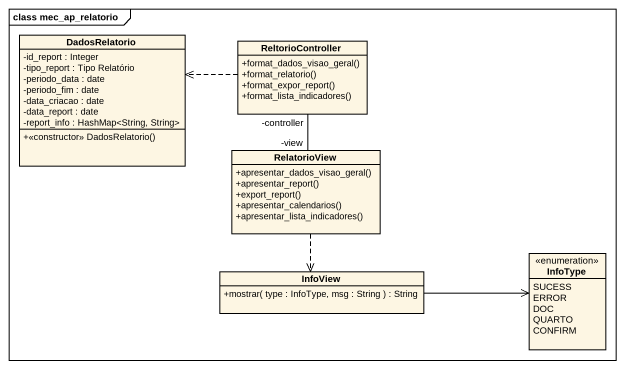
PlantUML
@startuml
mainframe class mec_ap_relatorio
hide circle
hide empty members
skinparam classAttributeIconSize 0
class DadosRelatorio {
  -id_report : Integer
  -tipo_report : Tipo Relatório
  -periodo_data : date
  -periodo_fim : date
  -data_criacao : date
  -data_report : date
  -report_info : HashMap<String, String>
  +<<constructor>> DadosRelatorio()
}
class ReltorioController {
  +format_dados_visao_geral()
  +format_relatorio()
  +format_expor_report()
  +format_lista_indicadores()
}
class RelatorioView {
  +apresentar_dados_visao_geral()
  +apresentar_report()
  +export_report()
  +apresentar_calendarios()
  +apresentar_lista_indicadores()
}
class InfoView {
  +mostrar( type : InfoType, msg : String ) : String
}
enum InfoType {
  SUCESS
  ERROR
  DOC
  QUARTO
  CONFIRM
}
ReltorioController .left.> DadosRelatorio
ReltorioController "-controller" -- "-view" RelatorioView
RelatorioView ..> InfoView
InfoView -right-> InfoType
@enduml
